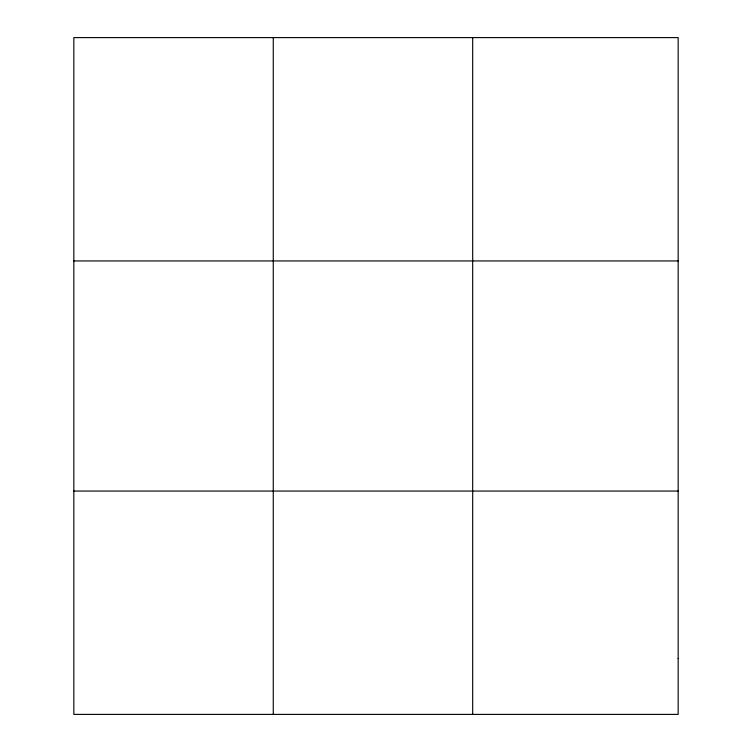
<?xml version="1.0" encoding="UTF-8"?>
<svg xmlns="http://www.w3.org/2000/svg" width="752" height="752" viewBox="0 0 752 752"><rect width="100%" height="100%" fill="white"/><g stroke="black" fill="none" stroke-linecap="round" stroke-linejoin="round"><path stroke-width="1.13" d="M273.267 714.4L273.267 37.6M472.688 714.4L472.688 37.6M73.846 260.944L678.154 260.944M73.846 491.056L678.154 491.056M678.154 658.564L678.154 714.4L73.846 714.4L73.846 37.6L678.154 37.6L678.154 658.564"/></g></svg>
